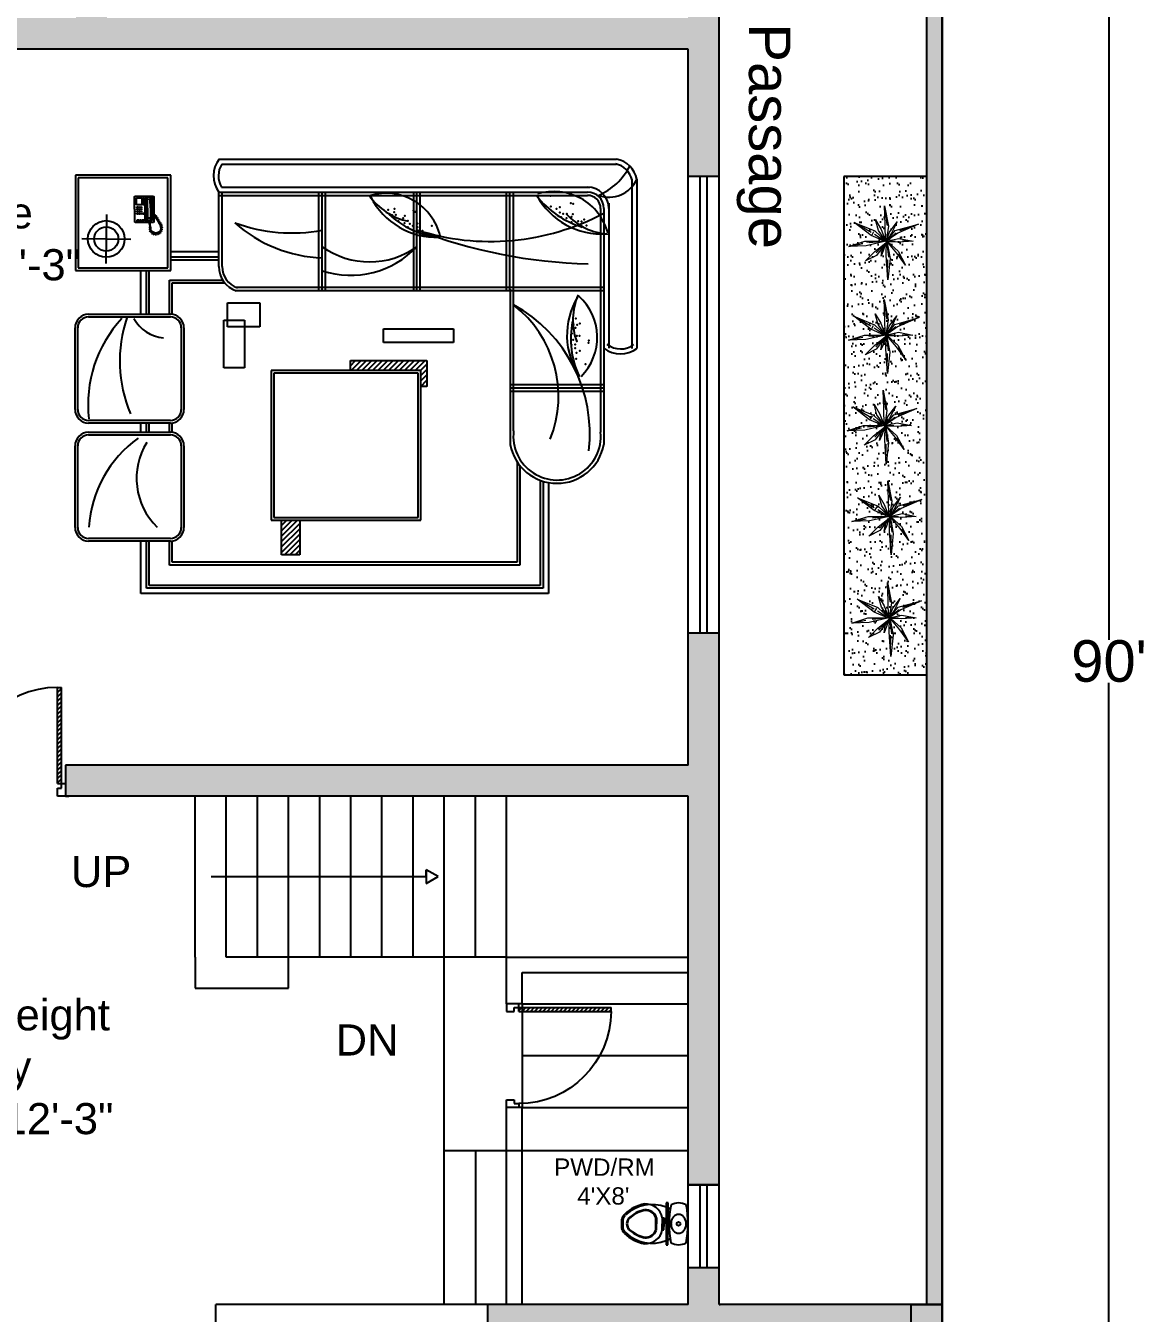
# Model space of a CAD drawing. Header units: inches. Extents: x 154 to 3537458, y 443 to 102045062.
# Drawn here: x 720.6 to 1045.2, y 847 to 1219.2 of the extents above; entities that cross this region are included whole.
import ezdxf

# ---------------------------------------------------------------- set-up
doc = ezdxf.new("R2010")
doc.units = ezdxf.units.IN
for name, color, linetype in [('1.Wall', 7, 'Continuous'), ('2.Door', 1, 'Continuous'), ('3.Window', 3, 'Continuous'), ('4.Stairs', 40, 'Continuous'), ('5.Hatching', 253, 'Continuous'), ('Lawn Hatch', 35, 'Continuous')]:
    doc.layers.add(name, color=color, linetype=linetype)
for name, color, linetype, lineweight in [('furniture', 8, 'Continuous', 25), ('PLANT', 94, 'Continuous', 0), ('Text', 160, 'Continuous', 20)]:
    doc.layers.add(name, color=color, linetype=linetype, lineweight=lineweight)
doc.styles.get("Standard").update_dxf_attribs({"font": 'arial.ttf'})
doc.dimstyles.get("Standard").update_dxf_attribs({"dimtxt": 12, "dimasz": 0.18, "dimexe": 0.18, "dimexo": 0.0625, "dimgap": 0.09, "dimtad": 0, "dimtih": 1, "dimtoh": 1, "dimdec": 4, "dimzin": 0, "dimdsep": 46, "dimlunit": 4, "dimtxsty": 'Standard', "dimcen": 0.09, "dimadec": 0, "dimazin": 0, "dimtfac": 1, "dimtdec": 4, "dimtofl": 0, "dimtmove": 0, "dimatfit": 3, "dimfxl": 0, "dimtolj": 1, "dimtzin": 0, "dimarcsym": 0})

# ---------------------------------------------------------------- blocks, each defined once
blk = doc.blocks.new('Main Door')
at = {"layer": '2.Door'}
h = blk.add_hatch(dxfattribs=at)
h.set_pattern_fill('ANSI31', color=256, scale=0.3)
h.set_pattern_definition([(45, (-3022.5036, -2211.8618), (-0.6735192, 0.6735192), [])])
h.paths.add_polyline_path([(1.25, 34), (2.5, 34), (2.5, 4), (1.25, 4)])
h = blk.add_hatch(dxfattribs=at)
h.set_pattern_fill('ANSI31', color=256, scale=0.3)
h.set_pattern_definition([(45, (-1351.812, -1104.9339), (-0.6735192, 0.6735192), [])])
h.paths.add_polyline_path([(63.67, 34), (62.42, 34), (62.42, 4), (63.67, 4)])
for p, q in [((1.25, 4), (1.25, 34)), ((2.5, 34), (1.25, 34)), ((2.5, 4), (2.5, 34)), ((62.42, 4), (62.42, 34)), ((62.42, 34), (63.67, 34)), ((63.67, 4), (63.67, 34)), ((2.5, 4), (0, 4)), ((0, 4), (0, 0)), ((0, 0), (2.5, 0)), ((1.25, 2.5), (1.25, 4)), ((2.5, 2.5), (1.25, 2.5)), ((2.5, 0), (2.5, 2.5)), ((32.42, 2.5), (32.42, 4)), ((32.42, 2.5), (32.5, 2.5)), ((32.5, 2.5), (32.42, 2.5)), ((32.5, 2.5), (32.5, 4)), ((62.42, 4), (64.92, 4)), ((62.42, 0), (62.42, 2.5)), ((62.42, 2.5), (63.67, 2.5)), ((64.92, 0), (62.42, 0)), ((63.67, 2.5), (63.67, 4)), ((64.92, 4), (64.92, 0))]:
    blk.add_line(p, q, dxfattribs=at)
for centre, start, end in [((2.5, 4), 0, 90), ((62.42, 4), 90, 180)]:
    blk.add_arc(centre, 30, start, end, dxfattribs=at)
blk = doc.blocks.new('Door')
at = {"layer": '2.Door'}
h = blk.add_hatch(dxfattribs=at)
h.set_pattern_fill('ANSI31', color=256, scale=0.3)
h.set_pattern_definition([(45, (-1416.737, -1104.9339), (-0.6735192, 0.6735192), [])])
h.paths.add_polyline_path([(-1.25, 34), (-2.5, 34), (-2.5, 4), (-1.25, 4)])
for p, q in [((-2.5, 4), (-2.5, 34)), ((-2.5, 34), (-1.25, 34)), ((-1.25, 4), (-1.25, 34)), ((-33.75, 4), (-33.75, 0)), ((-32.5, 4), (-33.75, 4)), ((-33.75, 0), (-31.25, 0)), ((-32.5, 2.5), (-32.5, 4)), ((-31.25, 2.5), (-32.5, 2.5)), ((-31.25, 0), (-31.25, 2.5)), ((-2.5, 4), (0, 4)), ((-2.5, 0), (-2.5, 2.5)), ((-2.5, 2.5), (-1.25, 2.5)), ((0, 0), (-2.5, 0)), ((-1.25, 2.5), (-1.25, 4)), ((0, 4), (0, 0))]:
    blk.add_line(p, q, dxfattribs=at)
blk.add_arc((-2.5, 4), 30, 90, 180, dxfattribs=at)
blk = doc.blocks.new('Window 1')
at = {"layer": '3.Window'}
for p, q in [((0, 9), (0, 0)), ((24, 9), (24, 0)), ((24, 5.5), (0, 5.5)), ((24, 3.5), (0, 3.5))]:
    blk.add_line(p, q, dxfattribs=at)
blk = doc.blocks.new('A$C327A19D4')
for p, q in [((1058.8, 3191), (3975.6, 3191)), ((1077.8, 3154.7), (3975.6, 3154.7)), ((702.7, 3072.9), (2.7, 3072.9)), ((2.7, 3072.9), (2.7, 2372.9)), ((682.7, 3052.9), (22.7, 3052.9)), ((22.7, 3052.9), (22.7, 2392.9)), ((682.7, 2392.9), (682.7, 3052.9)), ((702.7, 2372.9), (702.7, 3072.9)), ((4089.9, 3042.8), (4089.9, 1799.5)), ((4126.2, 3042.8), (4126.2, 1799.5)), ((1056.2, 2949), (3763.2, 2949)), ((1056.2, 2402.9), (1056.2, 2949)), ((1075.7, 2985.3), (3779.8, 2985.3)), ((1080.4, 2402.9), (1080.4, 2949)), ((1791, 2223), (1791, 2949)), ((1815.2, 2465), (1815.2, 2949)), ((1839.4, 2223), (1839.4, 2949)), ((2486.9, 2223), (2486.9, 2949)), ((2511.1, 2223), (2511.1, 2949)), ((2535.3, 2223), (2535.3, 2949)), ((3169.2, 2223), (3169.2, 2949)), ((3193.4, 2465), (3193.4, 2949)), ((3220.9, 1195.3), (3220.9, 2949)), ((1056.2, 2924.8), (3763.2, 2924.8)), ((1815.2, 2223), (1815.2, 2872.4)), ((1815.2, 2223), (1815.2, 2872.4)), ((1815.2, 2465), (1815.2, 2872.4)), ((1815.2, 2465), (1815.2, 2872.4)), ((3193.4, 2223), (3193.4, 2872.4)), ((3193.4, 2223), (3193.4, 2872.4)), ((3193.4, 2465), (3193.4, 2872.4)), ((3193.4, 2465), (3193.4, 2872.4)), ((3920.5, 2866.7), (3920.5, 1802.1)), ((231.3, 2784.4), (227.1, 2425)), ((3860, 2828), (3860, 1184.8)), ((3884.2, 2828), (3884.2, 1094.8)), ((49.5, 2606.8), (408.9, 2602.6)), ((702.7, 2512.2), (1056.2, 2512.2)), ((702.7, 2472.2), (1056.2, 2472.2)), ((2.7, 2372.9), (702.7, 2372.9)), ((22.7, 2392.9), (682.7, 2392.9)), ((484.3, 2052.3), (484.3, 2372.9)), ((524.3, 2052.3), (524.3, 2372.9)), ((544.3, 2052.3), (544.3, 2372.9)), ((702.7, 2452.2), (1056.2, 2452.2)), ((694.3, 2052.3), (694.3, 2302.2)), ((694.3, 2302.2), (1084.1, 2302.2)), ((714.3, 2051.2), (714.3, 2282.2)), ((714.3, 2282.2), (1098.4, 2282.2)), ((3884.2, 2247.2), (1184.4, 2247.2)), ((3884.2, 2223), (1184.4, 2223)), ((3195, 2234.7), (3195, 1094.8)), ((1119, 2135.2), (1357.3, 2135.2)), ((1119, 1958.1), (1119, 2135.2)), ((1357.3, 2135.2), (1357.3, 1958.1)), ((1092.4, 2007.2), (1243.9, 2007.2)), ((1092.4, 1659.2), (1092.4, 2007.2)), ((1243.9, 2007.2), (1243.9, 1659.2)), ((1357.3, 1958.1), (1119, 1958.1)), ((2264.9, 1945.3), (2780.2, 1945.3)), ((2264.9, 1845.1), (2264.9, 1945.3)), ((2780.2, 1945.3), (2780.2, 1845.1)), ((2780.2, 1845.1), (2264.9, 1845.1)), ((2023.2, 1638.3), (2023.2, 1711.1)), ((2023.2, 1711.1), (2584.6, 1711.1)), ((2584.6, 1711.1), (2584.6, 1522)), ((1243.9, 1659.2), (1092.4, 1659.2)), ((2539.2, 1638.3), (1439.2, 1638.3)), ((1439.2, 1638.3), (1439.2, 538.3)), ((2519.2, 1618.3), (1459.2, 1618.3)), ((1459.2, 1618.3), (1459.2, 558.3)), ((2519.2, 558.3), (2519.2, 1618.3)), ((2539.2, 538.3), (2539.2, 1638.3)), ((2584.6, 1522), (2539.2, 1522)), ((3884.2, 1532.2), (3195, 1532.2)), ((3884.2, 1508), (3195, 1508)), ((3884.2, 1483.8), (3195, 1483.8)), ((484.3, 1185.2), (484.3, 1252.3)), ((524.3, 1185.2), (524.3, 1252.3)), ((544.3, 1185.2), (544.3, 1252.3)), ((694.3, 1185.2), (694.3, 1252.3)), ((714.3, 1184.2), (714.3, 1253.3)), ((3246.8, 967.4), (3246.8, 230)), ((3266.8, 940.1), (3266.8, 210)), ((3416.8, 832.1), (3416.8, 60)), ((3436.8, 825.3), (3436.8, 40)), ((3476.8, 815.6), (3476.8, 0)), ((1439.2, 538.3), (2539.2, 538.3)), ((1459.2, 558.3), (2519.2, 558.3)), ((1516.2, 538.3), (1650.7, 538.3)), ((1516.2, 284.7), (1516.2, 538.3)), ((1650.7, 538.3), (1650.7, 284.7)), ((484.3, 0), (484.3, 385.2)), ((524.3, 40), (524.3, 385.2)), ((544.3, 60), (544.3, 385.2)), ((694.3, 210), (694.3, 385.2)), ((714.3, 230), (714.3, 386.2)), ((1650.7, 284.7), (1516.2, 284.7)), ((3266.8, 210), (694.3, 210)), ((3246.8, 230), (714.3, 230)), ((3436.8, 40), (524.3, 40)), ((3416.8, 60), (544.3, 60)), ((3476.8, 0), (484.3, 0))]:
    blk.add_line(p, q)
at = {"linetype": 'ByBlock'}
for p, q in [((437.5, 2915.1), (440.2, 2917.8)), ((438.8, 2728.3), (437.5, 2915.1)), ((440.2, 2917.8), (575.6, 2918.7)), ((451.1, 2905.7), (490.4, 2906)), ((451.5, 2855.6), (451.1, 2905.7)), ((490.7, 2855.9), (451.5, 2855.6)), ((453, 2831.3), (452.9, 2839.4)), ((452.9, 2839.4), (461, 2839.4)), ((461, 2839.4), (461.1, 2831.3)), ((466.5, 2831.4), (466.5, 2839.5)), ((466.5, 2839.5), (474.6, 2839.5)), ((474.6, 2839.5), (474.6, 2831.4)), ((480, 2839.6), (488.1, 2839.6)), ((480.1, 2831.4), (480, 2839.6)), ((488.1, 2839.6), (488.2, 2831.5)), ((490.4, 2906), (490.7, 2855.9)), ((505.3, 2903.4), (494.5, 2903.3)), ((494.5, 2903.3), (494.5, 2899.2)), ((494.5, 2899.2), (505.3, 2899.3)), ((505.3, 2895.3), (494.5, 2895.2)), ((494.5, 2895.2), (494.5, 2891.1)), ((494.5, 2891.1), (505.4, 2891.2)), ((494.6, 2887.1), (494.6, 2883)), ((505.4, 2887.1), (494.6, 2887.1)), ((494.6, 2883), (505.4, 2883.1)), ((505.5, 2879), (494.6, 2878.9)), ((494.6, 2878.9), (494.7, 2874.9)), ((494.7, 2874.9), (505.5, 2874.9)), ((505.5, 2870.9), (494.7, 2870.8)), ((494.7, 2870.8), (494.7, 2866.7)), ((494.7, 2866.7), (505.5, 2866.8)), ((505.6, 2862.8), (494.7, 2862.7)), ((494.7, 2862.7), (494.8, 2858.6)), ((494.8, 2858.6), (505.6, 2858.7)), ((505.3, 2899.3), (505.3, 2903.4)), ((505.4, 2891.2), (505.3, 2895.3)), ((505.4, 2883.1), (505.4, 2887.1)), ((505.5, 2874.9), (505.5, 2879)), ((505.5, 2866.8), (505.5, 2870.9)), ((505.6, 2858.7), (505.6, 2862.8)), ((514.7, 2907.5), (520.1, 2914.3)), ((515.8, 2743.7), (514.7, 2907.5)), ((520.1, 2910.2), (518.8, 2904.8)), ((518.8, 2904.8), (531.1, 2892.7)), ((518.8, 2904.8), (519.1, 2868.3)), ((519.1, 2868.3), (521.8, 2861.5)), ((520.1, 2914.3), (560.7, 2914.6)), ((525.5, 2913), (520.1, 2910.2)), ((521.8, 2861.5), (525.9, 2854.8)), ((525.5, 2913), (558, 2913.2)), ((532.4, 2895.4), (525.5, 2913)), ((525.9, 2854.8), (527.3, 2845.3)), ((527.3, 2845.3), (527.4, 2831.8)), ((531.1, 2892.7), (532.4, 2895.4)), ((531.5, 2831.8), (531.1, 2892.7)), ((551.4, 2895.6), (532.4, 2895.4)), ((551.4, 2895.6), (558, 2913.2)), ((552.8, 2892.9), (551.4, 2895.6)), ((564.9, 2905.1), (552.8, 2892.9)), ((553.2, 2831.9), (552.8, 2892.9)), ((558.4, 2855), (557.1, 2845.5)), ((557.1, 2845.5), (557.2, 2832)), ((558, 2913.2), (563.5, 2910.5)), ((562.4, 2861.8), (558.4, 2855)), ((560.7, 2914.6), (567.5, 2907.9)), ((565.1, 2868.6), (562.4, 2861.8)), ((563.5, 2910.5), (564.9, 2905.1)), ((564.9, 2905.1), (565.1, 2868.6)), ((567.5, 2907.9), (568.6, 2745.4)), ((575.6, 2918.7), (578.3, 2916.1)), ((578.3, 2916.1), (579.6, 2729.2)), ((461.1, 2831.3), (453, 2831.3)), ((453, 2824.5), (461.1, 2824.6)), ((453.1, 2816.4), (453, 2824.5)), ((461.2, 2816.4), (453.1, 2816.4)), ((453.1, 2809.6), (461.2, 2809.7)), ((453.2, 2801.5), (453.1, 2809.6)), ((461.3, 2801.5), (453.2, 2801.5)), ((453.2, 2794.7), (461.3, 2794.8)), ((453.3, 2786.6), (453.2, 2794.7)), ((461.4, 2786.6), (453.3, 2786.6)), ((468.5, 2743.4), (454.9, 2743.3)), ((454.9, 2743.3), (455, 2735.1)), ((461.1, 2824.6), (461.2, 2816.4)), ((461.2, 2809.7), (461.3, 2801.5)), ((461.3, 2794.8), (461.4, 2786.6)), ((474.6, 2831.4), (466.5, 2831.4)), ((466.6, 2816.5), (466.6, 2824.6)), ((466.6, 2824.6), (474.7, 2824.6)), ((474.7, 2816.5), (466.6, 2816.5)), ((466.7, 2801.6), (466.7, 2809.7)), ((466.7, 2809.7), (474.8, 2809.7)), ((474.8, 2801.6), (466.7, 2801.6)), ((466.8, 2794.8), (474.9, 2794.9)), ((466.8, 2786.7), (466.8, 2794.8)), ((474.9, 2786.7), (466.8, 2786.7)), ((468.5, 2735.2), (468.5, 2743.4)), ((487.4, 2743.5), (473.9, 2743.4)), ((473.9, 2743.4), (473.9, 2735.3)), ((474.7, 2824.6), (474.7, 2816.5)), ((474.8, 2809.7), (474.8, 2801.6)), ((474.9, 2794.9), (474.9, 2786.7)), ((488.2, 2831.5), (480.1, 2831.4)), ((480.2, 2816.6), (480.1, 2824.7)), ((480.1, 2824.7), (488.2, 2824.7)), ((488.3, 2816.6), (480.2, 2816.6)), ((480.2, 2809.8), (488.3, 2809.8)), ((480.3, 2801.7), (480.2, 2809.8)), ((488.4, 2801.7), (480.3, 2801.7)), ((480.4, 2786.8), (480.3, 2794.9)), ((480.3, 2794.9), (488.4, 2794.9)), ((488.5, 2786.8), (480.4, 2786.8)), ((487.5, 2735.4), (487.4, 2743.5)), ((488.2, 2824.7), (488.3, 2816.6)), ((488.3, 2809.8), (488.4, 2801.7)), ((488.4, 2794.9), (488.5, 2786.8)), ((506.4, 2743.6), (492.8, 2743.5)), ((492.8, 2743.5), (492.9, 2735.4)), ((496.5, 2795), (507.4, 2795.1)), ((496.6, 2786.9), (496.5, 2795)), ((507.4, 2787), (496.6, 2786.9)), ((506.4, 2735.5), (506.4, 2743.6)), ((507.4, 2795.1), (507.4, 2787)), ((522.7, 2737), (515.8, 2743.7)), ((519.6, 2783), (522.3, 2789.8)), ((519.9, 2746.4), (519.6, 2783)), ((519.9, 2746.4), (532, 2758.7)), ((521.3, 2741), (519.9, 2746.4)), ((522.3, 2789.8), (526.3, 2796.6)), ((526.3, 2796.6), (527.6, 2806)), ((533.4, 2756), (526.7, 2738.3)), ((527.6, 2806), (527.4, 2831.8)), ((531.5, 2831.8), (532, 2758.7)), ((532, 2758.7), (533.4, 2756)), ((552.3, 2756.1), (533.4, 2756)), ((545.6, 2742.5), (541.6, 2742.5)), ((541.6, 2742.5), (541.8, 2730.8)), ((546.5, 2731.7), (545.6, 2742.5)), ((553.7, 2758.8), (552.3, 2756.1)), ((552.3, 2756.1), (559.2, 2738.6)), ((553.2, 2831.9), (553.7, 2758.8)), ((565.9, 2746.7), (553.7, 2758.8)), ((557.4, 2806.2), (557.2, 2832)), ((558.8, 2796.8), (557.4, 2806.2)), ((562.9, 2790), (558.8, 2796.8)), ((568.6, 2745.4), (561.9, 2737.2)), ((565.7, 2783.3), (562.9, 2790)), ((564.6, 2741.3), (565.9, 2746.7)), ((565.9, 2746.7), (565.7, 2783.3)), ((586.7, 2778.6), (579.2, 2779.3)), ((579.3, 2775.3), (584.3, 2774.2)), ((584.3, 2774.2), (587.3, 2772)), ((590, 2776.7), (586.7, 2778.6)), ((587.3, 2772), (590.9, 2769.5)), ((593.9, 2771.5), (590, 2776.7)), ((590.9, 2769.5), (592.6, 2767.9)), ((595.3, 2767.9), (592, 2765.2)), ((592, 2765.2), (597, 2757)), ((592.6, 2767.9), (595.3, 2767.9)), ((598.8, 2771.2), (593.9, 2771.5)), ((597, 2757), (605.9, 2742.2)), ((598.6, 2760.3), (603, 2767.4)), ((605.8, 2762.5), (598.6, 2760.3)), ((601.9, 2770.4), (598.8, 2771.2)), ((603, 2767.4), (601.9, 2770.4)), ((603.6, 2750.4), (608, 2758.4)), ((611.6, 2753), (603.6, 2750.4)), ((608, 2758.4), (605.8, 2762.5)), ((605.9, 2742.2), (611.7, 2731)), ((608.1, 2742.2), (613.8, 2748.6)), ((615.5, 2745.6), (608.1, 2742.2)), ((613.8, 2748.6), (611.6, 2753)), ((618.2, 2739.6), (615.5, 2745.6)), ((441.5, 2725.6), (438.8, 2728.3)), ((543, 2726.3), (441.5, 2725.6)), ((455, 2735.1), (468.5, 2735.2)), ((473.9, 2735.3), (487.5, 2735.4)), ((492.9, 2735.4), (506.4, 2735.5)), ((526.7, 2738.3), (521.3, 2741)), ((541.7, 2737.1), (522.7, 2737)), ((526.7, 2738.3), (541.7, 2738.4)), ((541.8, 2730.8), (545.2, 2717.1)), ((545.2, 2717.1), (548.6, 2704.3)), ((546.2, 2692.5), (545.7, 2685.9)), ((545.7, 2685.9), (553.7, 2684.6)), ((546, 2738.5), (559.2, 2738.6)), ((553.7, 2684.6), (546, 2679.9)), ((546, 2679.9), (546.6, 2672.5)), ((561.9, 2737.2), (546.1, 2737.1)), ((549.2, 2695.5), (546.2, 2692.5)), ((548.5, 2722.9), (546.5, 2731.7)), ((546.6, 2672.5), (555.4, 2671.7)), ((576.9, 2726.5), (547.7, 2726.3)), ((555.4, 2671.7), (547.8, 2665.6)), ((547.8, 2665.6), (551.4, 2659.3)), ((548.6, 2704.3), (548.4, 2697.1)), ((548.4, 2697.1), (549.2, 2695.5)), ((551.9, 2710.1), (548.5, 2722.9)), ((551.4, 2659.3), (559.6, 2661)), ((552.7, 2703.5), (551.9, 2710.1)), ((552.5, 2696.4), (552.7, 2703.5)), ((557.4, 2692.8), (552.5, 2696.4)), ((559.6, 2661), (555.8, 2653.3)), ((555.8, 2653.3), (559.9, 2648.4)), ((556.4, 2686.5), (557.4, 2692.8)), ((557.9, 2669.2), (556.4, 2686.5)), ((568.4, 2656.2), (557.9, 2669.2)), ((559.2, 2738.6), (564.6, 2741.3)), ((559.9, 2648.4), (566.2, 2653.1)), ((566.2, 2653.1), (565.2, 2645.7)), ((583, 2648.6), (568.4, 2656.2)), ((570.4, 2642.5), (576.9, 2648)), ((576.9, 2648), (576.2, 2638.9)), ((579.6, 2729.2), (576.9, 2726.5)), ((599.4, 2647.3), (583, 2648.6)), ((615.2, 2654.3), (599.4, 2647.3)), ((611.7, 2731), (613.6, 2730.5)), ((613.6, 2730.5), (612.8, 2728.3)), ((612.8, 2728.3), (621.7, 2712.4)), ((613.3, 2733.2), (618.2, 2739.6)), ((620.7, 2735.7), (613.3, 2733.2)), ((613.6, 2649.9), (619.4, 2642.8)), ((614.5, 2641.7), (613.6, 2649.9)), ((627.2, 2666.1), (615.2, 2654.3)), ((619.7, 2722.6), (623.8, 2730)), ((627.4, 2724.8), (619.7, 2722.6)), ((620.5, 2654), (628.2, 2650.8)), ((623.8, 2646.7), (620.5, 2654)), ((623.8, 2730), (620.7, 2735.7)), ((621.7, 2712.4), (630.9, 2686.7)), ((625.5, 2712.5), (630.4, 2720.5)), ((633.8, 2713.4), (625.5, 2712.5)), ((630.9, 2686.7), (627.2, 2666.1)), ((630.4, 2720.5), (627.4, 2724.8)), ((627.8, 2661.5), (635.8, 2659.1)), ((631.7, 2654.1), (627.8, 2661.5)), ((628.2, 2650.8), (631.7, 2654.1)), ((628.4, 2702.1), (636.3, 2705.1)), ((637.1, 2702.4), (628.4, 2702.1)), ((631.3, 2671.9), (639.8, 2671.7)), ((637.9, 2664.6), (631.3, 2671.9)), ((633.4, 2690.6), (639.1, 2696.1)), ((640.8, 2690.6), (633.4, 2690.6)), ((633.7, 2681.3), (642.2, 2683.8)), ((640.9, 2677.2), (633.7, 2681.3)), ((636.3, 2705.1), (633.8, 2713.4)), ((635.8, 2659.1), (637.9, 2664.6)), ((639.1, 2696.1), (637.1, 2702.4)), ((639.8, 2671.7), (640.9, 2677.2)), ((642.2, 2683.8), (640.8, 2690.6)), ((565.2, 2645.7), (570.4, 2642.5)), ((576.2, 2638.9), (581.9, 2637.3)), ((581.9, 2637.3), (585.4, 2644.8)), ((585.4, 2644.8), (588.8, 2637.4)), ((588.8, 2637.4), (593.4, 2636.9)), ((593.4, 2636.9), (595.3, 2644.8)), ((595.3, 2644.8), (598.4, 2636.1)), ((598.4, 2636.1), (603.6, 2637.5)), ((603.6, 2637.5), (603.8, 2644.9)), ((603.8, 2644.9), (610.1, 2639.4)), ((610.1, 2639.4), (614.5, 2641.7)), ((619.4, 2642.8), (623.8, 2646.7))]:
    blk.add_line(p, q, dxfattribs=at)
at = {"ltscale": 5}
for p, q in [((100, 2052.3), (700, 2052.3)), ((100, 2032.3), (700, 2032.3)), ((0, 1352.3), (0, 1952.3)), ((20, 1352.3), (20, 1952.3)), ((780, 1952.3), (780, 1352.3)), ((800, 1952.3), (800, 1352.3)), ((2023.2, 1673.4), (2060.9, 1711.1)), ((2027.3, 1638.3), (2100.1, 1711.1)), ((2066.6, 1638.3), (2139.4, 1711.1)), ((2105.8, 1638.3), (2178.6, 1711.1)), ((2145.1, 1638.3), (2217.8, 1711.1)), ((2184.3, 1638.3), (2257.1, 1711.1)), ((2223.6, 1638.3), (2296.3, 1711.1)), ((2262.8, 1638.3), (2335.6, 1711.1)), ((2302, 1638.3), (2374.8, 1711.1)), ((2341.3, 1638.3), (2414.1, 1711.1)), ((2380.5, 1638.3), (2453.3, 1711.1)), ((2419.8, 1638.3), (2492.6, 1711.1)), ((2459, 1638.3), (2531.8, 1711.1)), ((2498.3, 1638.3), (2571, 1711.1)), ((2537.5, 1638.3), (2584.6, 1685.3)), ((2539.2, 1600.7), (2584.6, 1646.1)), ((2539.2, 1561.5), (2584.6, 1606.8)), ((2539.2, 1522.2), (2584.6, 1567.6)), ((2578.2, 1522), (2584.6, 1528.4)), ((700, 1272.3), (100, 1272.3)), ((700, 1252.3), (100, 1252.3)), ((100, 1185.2), (700, 1185.2)), ((100, 1165.2), (700, 1165.2)), ((0, 485.2), (0, 1085.2)), ((20, 485.2), (20, 1085.2)), ((780, 1085.2), (780, 485.2)), ((800, 1085.2), (800, 485.2)), ((1516.2, 499.3), (1555.2, 538.3)), ((1516.2, 460), (1594.5, 538.3)), ((1516.2, 420.8), (1633.7, 538.3)), ((1516.2, 381.5), (1650.7, 516)), ((1516.2, 342.3), (1650.7, 476.8)), ((700, 405.2), (100, 405.2)), ((700, 385.2), (100, 385.2)), ((1516.2, 303), (1650.7, 437.5)), ((1537.1, 284.7), (1650.7, 398.3)), ((1576.3, 284.7), (1650.7, 359)), ((1615.6, 284.7), (1650.7, 319.8))]:
    blk.add_line(p, q, dxfattribs=at)
for radius in [134.2, 88.7]:
    blk.add_circle((229.2, 2604.7), radius)
for centre, radius, start, end in [((1218.2, 3068.3), 201.2, 142.42011, 216.36815), ((1218.2, 3068.3), 164.9, 148.40034, 210.22294), ((3657.3, 3352.8), 467.7, 293.67326, 332.96718), ((3942.9, 3007.2), 150.4, 10.98545, 79.89299), ((3942.9, 3007.2), 186.7, 10.98545, 79.89299), ((3920.7, 3137.8), 226.4, 250.48445, 335.16732), ((2282.6, 2531.2), 409.4, 13.4523, 105.96393), ((3517, 2543.6), 409.4, 14.68758, 107.19922), ((3763.2, 2828), 157.3, 0, 90), ((3763.2, 2828), 121, 0, 90), ((2545, 3191.5), 467.9, 214.70968, 257.8799), ((2657.4, 3162.6), 546.6, 207.17148, 271.80369), ((3869.1, 3187.9), 546.6, 208.84783, 273.48003), ((3911, 3322.6), 657.3, 217.60074, 253.57387), ((3763.2, 2828), 96.8, 0, 90), ((2751.9, 3267.3), 657.3, 227.07765, 263.05078), ((3051.8, 4350.1), 1763.9, 252.15191, 298.15921), ((3951.3, 3106), 467.9, 222.77162, 265.94184), ((1593.6, 3859.5), 1211.2, 249.72833, 280.54427), ((1853.5, 3485.3), 1021, 228.2765, 267.85408), ((3864.8, 6197), 3776.8, 248.99713, 268.54613), ((2024.1, 3007.8), 670, 251.8392, 316.62898), ((2163.2, 3035.8), 599.4, 234.51538, 305.48462), ((1243.2, 2400.5), 187, 179.2584, 251.68477), ((1243.2, 2400.5), 162.8, 179.2584, 251.68477), ((4159.2, 1897.7), 546.6, 149.15286, 213.78506), ((4124.2, 2008.3), 467.9, 156.69105, 199.86127), ((3425.1, 1881.2), 409.4, 315.43367, 47.9453), ((4298.1, 1873), 657.3, 169.05902, 205.03215), ((4006.9, 1961.5), 201.2, 232.4201, 306.36815), ((4006.9, 1961.5), 164.9, 232.4201, 306.36815)]:
    blk.add_arc(centre, radius, start, end)
at = {"ltscale": 20}
for centre, radius, start, end in [((2701.3, 1448.9), 849.1, 338.2682, 52.2695), ((2702.5, 1175.4), 1077.9, 353.19876, 61.25635), ((3539.9, 1155.6), 321.5, 172.90778, 5.21941), ((3539.6, 1160.8), 350.9, 190.8398, 349.1602)]:
    blk.add_arc(centre, radius, start, end, dxfattribs=at)
at = {"ltscale": 5}
for centre, radius, start, end in [((100, 1952.3), 100, 90, 180), ((100, 1952.3), 80, 90, 180), ((1023.7, 1388.5), 928.1, 137.13408, 186.56354), ((1307.3, 1706.3), 979.4, 160.93636, 203.19443), ((675.8, 2155.7), 278.8, 209.16329, 264.41366), ((700, 1952.3), 100, 0, 90), ((700, 1952.3), 80, 0, 90), ((100, 1352.3), 100, 180, 270), ((100, 1352.3), 80, 180, 270), ((700, 1352.3), 80, 270, 0), ((700, 1352.3), 100, 270, 0), ((100, 1085.2), 100, 90, 180), ((100, 1085.2), 80, 90, 180), ((968.1, 435.7), 868, 125.48073, 176.56161), ((700, 1085.2), 100, 0, 90), ((700, 1085.2), 80, 0, 90), ((948.9, 846.2), 497.2, 147.84845, 226.1244), ((100, 485.2), 100, 180, 270), ((100, 485.2), 80, 180, 270), ((700, 485.2), 100, 270, 0), ((700, 485.2), 80, 270, 0)]:
    blk.add_arc(centre, radius, start, end, dxfattribs=at)
for p in [(3491.6, 2920.3), (3495, 2842.1), (3559.6, 2837.7), (3641.2, 2867.9), (3657.3, 2862.1), (2298.4, 2817.9), (2328.7, 2779.7), (2343.5, 2801.7), (2344.9, 2824.9), (2356.4, 2781.2), (2409.6, 2757.3), (2421.3, 2774.1), (2485.1, 2814.2), (2498.3, 2803.4), (3535, 2824.9), (3561.3, 2800), (3571.2, 2764.7), (3585.3, 2788.6), (3608.8, 2758.3), (3612.2, 2787.9), (3646.8, 2768.1), (3655.3, 2786.8), (3737.9, 2746.9), (2375.4, 2735.8), (2420.5, 2719.6), (2444.2, 2737.6), (2445.2, 2690.5), (2458.5, 2714.8), (2480.5, 2700), (2513.9, 2717.8), (2515.4, 2690), (2550.6, 2664.4), (2619.6, 2701.4), (3645.7, 2727.7), (3694.4, 2734.6), (3707.3, 2710), (3718.7, 2733.9), (3755.6, 2703.4), (3676.7, 2019.7), (3647.8, 1910.9), (3660.3, 1973.7), (3676.3, 1951), (3684.1, 1893.2), (3686.8, 1972.8), (3704.6, 1892.3), (3707.2, 1983.9), (3646.3, 1827.7), (3658, 1864), (3673.1, 1802.7), (3674, 1829.2), (3685.8, 1853.5), (3770.2, 1842.4), (3772.5, 1859.3), (3680, 1724.4), (3683.2, 1767.9), (3705.9, 1783.8), (3747.9, 1685.5)]:
    blk.add_point(p)
blk = doc.blocks.new('WC2')
for p, q in [((-5.64, 25.52), (-9.29, 25.53)), ((-11.07, 24.56), (-11.32, 24.33)), ((-10.75, 24.17), (-10.96, 23.99)), ((-5.64, 25.02), (-9.29, 25.03)), ((-3.61, 24.31), (-3.87, 24.54)), ((-9.87, 12.03), (-7.54, 12.02)), ((-9.87, 11.78), (-7.54, 11.77)), ((-7.47, 12.02), (-5.13, 12.01)), ((-5.13, 11.76), (-7.47, 11.77)), ((0.77, 7.94), (-15.73, 7.98)), ((-15.73, 7.98), (-15.73, 7.23)), ((-15.73, 7.48), (0.77, 7.44)), ((-15.73, 7.23), (0.77, 7.19)), ((-9.88, 9.53), (-7.54, 9.52)), ((-9.88, 9.53), (-9.88, 8.78)), ((-9.88, 8.78), (-7.54, 8.77)), ((-5.14, 8.76), (-7.48, 8.77)), ((-5.14, 9.51), (-7.47, 9.52)), ((-5.14, 9.51), (-5.14, 8.76)), ((0.77, 7.19), (0.77, 7.94))]:
    blk.add_line(p, q)
blk.add_lwpolyline([(-3.74, 3.01, 0.120011), (-4.01, 4.12, 0.104957), (-4.83, 5.13, 0.088923), (-6.01, 5.78, 0.080167), (-7.48, 6.02, 0.080167), (-8.95, 5.79, 0.088923), (-10.14, 5.15, 0.104957), (-10.97, 4.14, 0.120011), (-11.24, 3.03, 0.120011), (-10.97, 1.92, 0.104957), (-10.15, 0.91, 0.088923), (-8.97, 0.26, 0.080167), (-7.5, 0.02, 0.080167), (-6.03, 0.25, 0.088923), (-4.85, 0.89, 0.104957), (-4.02, 1.9, 0.120011)], format="xyb", close=True)
blk.add_circle((-7.49, 3.02), 0.75)
for centre, radius, start, end in [((-7.52, 20.14), 5.66, 108.1879, 128.73), ((-7.43, 20.14), 5.66, 50.9518, 71.494), ((0.14, 13.51), 15.77, 136.6415, 168.8921), ((0.14, 13.51), 15.27, 136.6415, 201.218), ((0.14, 13.51), 13.52, 136.6415, 166.7954), ((0.14, 13.51), 13.27, 136.6415, 166.7954), ((-7.52, 20.14), 5.16, 108.1879, 128.73), ((-7.52, 20.14), 3.41, 89.6485, 128.73), ((-7.52, 20.14), 3.16, 89.6485, 128.73), ((-7.43, 20.14), 3.41, 50.9518, 90.0333), ((-7.43, 20.14), 3.16, 50.9518, 90.0333), ((-7.43, 20.14), 5.16, 50.9518, 71.494), ((-15.14, 13.55), 13.27, 12.8864, 43.0404), ((-15.14, 13.55), 13.52, 12.8864, 43.0404), ((-15.14, 13.55), 15.27, 338.4638, 43.0404), ((-15.14, 13.55), 15.77, 10.7897, 43.0404), ((-8.69, 15.94), 6.59, 174.76, 259.6386), ((-8.69, 15.94), 4.34, 172.1106, 253.2536), ((-8.69, 15.94), 4.09, 171.6346, 253.2536), ((-6.29, 15.93), 6.59, 280.0432, 4.9218), ((-6.29, 15.93), 4.09, 286.4283, 8.0472), ((-6.29, 15.93), 4.34, 286.4283, 7.5712), ((-9.37, 3.03), 6.38, 151.7684, 207.9134), ((-7.59, -31.1), 37.88, 78.4197, 101.2621), ((0.14, 13.51), 15.27, 204.2742, 208.0248), ((-15.14, 13.55), 15.27, 331.699, 335.4076), ((-5.62, 3.02), 6.38, 331.7684, 27.9134), ((-7.4, 37.15), 37.88, 258.4197, 281.2621)]:
    blk.add_arc(centre, radius, start, end)
blk = doc.blocks.new('*D32')
at = {"layer": 'Defpoints', "color": 0, "transparency": 16777216}
for p in [(985.63, 1575.47), (1033.82, 1575.47), (985.63, 495.47)]:
    blk.add_point(p, dxfattribs=at)
at = {"layer": 'Text', "color": 0, "lineweight": -2, "transparency": 16777216}
for p, q in [((985.69, 1575.47), (1034, 1575.47)), ((1033.82, 1575.29), (1033.82, 1041.68)), ((1033.82, 495.65), (1033.82, 1029.25)), ((985.69, 495.47), (1034, 495.47))]:
    blk.add_line(p, q, dxfattribs=at)
at = {"layer": 'Text', "color": 0, "transparency": 16777216}
for points in [[(1033.79, 1575.29), (1033.85, 1575.29), (1033.82, 1575.47)], [(1033.79, 495.65), (1033.85, 495.65), (1033.82, 495.47)]]:
    blk.add_solid(points, dxfattribs=at)
at = {"layer": 'Text', "color": 0, "transparency": 16777216, "insert": (1033.82, 1035.47), "char_height": 12, "attachment_point": 5}
blk.add_mtext("\\A1;90'", dxfattribs=at)
blk = doc.blocks.new('0Q62D')
at = {"color": 0, "linetype": 'ByBlock'}
for p, q in [((-0.05, 1.11), (0.07, 0.48)), ((-0.03, 0.53), (-0.05, 1.11)), ((-0.03, 0.96), (0.02, 0.52)), ((-0.99, 0.59), (-0.35, 0.33)), ((-0.47, 0.19), (-0.99, 0.59)), ((-0.47, 0.28), (-0.92, 0.55)), ((-0.33, 0.67), (-0.16, 0.38)), ((-0.24, 0.34), (-0.33, 0.67)), ((-0.02, 0.02), (-0.03, 0.53)), ((0.07, 0.48), (0, 0.01)), ((0.02, 0.52), (0.05, 0.51)), ((0.1, 0.29), (0.34, 0.61)), ((0.34, 0.61), (0.15, 0.24)), ((0.28, 0.34), (1, 0.54)), ((1, 0.54), (0.36, 0.26)), ((1, 0.54), (0.41, 0.33)), ((-1.16, -0.15), (-0.66, 0.01)), ((-0.66, 0.01), (-0.05, 0.01)), ((-0.01, 0.01), (-0.62, -0.13)), ((-0.05, 0.01), (-0.47, 0.19)), ((-0.44, 0.21), (-0.38, 0.31)), ((-0.09, 0.04), (-0.36, 0.22)), ((-0.35, 0.33), (0, 0)), ((0, 0), (-0.24, 0.34)), ((-0.16, 0.38), (-0.02, 0.02)), ((0.01, 0), (-0.09, -0.29)), ((0, 0.01), (0.1, 0.29)), ((0.36, 0.26), (0, 0.01)), ((0, 0.01), (0.39, 0.1)), ((0, -0.42), (0.01, 0)), ((0.02, 0.01), (0.12, -0.52)), ((0.33, -0.36), (0.02, 0.01)), ((0.03, 0.05), (0.28, 0.34)), ((0.15, 0.24), (0.03, 0.05)), ((0.04, 0.01), (0.28, 0.02)), ((0.08, 0.09), (0.31, 0.27)), ((0.39, 0.1), (0.83, 0.01)), ((0.83, 0.01), (0.39, -0.02)), ((0.77, 0.01), (0.5, 0.01)), ((-1.16, -0.15), (-0.72, -0.06)), ((-0.62, -0.13), (-1.16, -0.15)), ((-0.64, -0.6), (-0.35, -0.31)), ((-0.2, -0.01), (-0.53, -0.04)), ((-0.35, -0.31), (-0.01, -0.04)), ((-0.04, -0.06), (-0.31, -0.35)), ((0, -0.03), (-0.3, -0.43)), ((-0.16, -0.45), (-0.12, -0.23)), ((-0.09, -0.29), (-0.16, -0.45)), ((-0.12, -0.23), (0, -0.03)), ((0.02, -0.06), (0.07, -0.48)), ((0.05, -0.01), (0.37, -0.3)), ((0.39, -0.02), (0.05, -0.01)), ((0.6, -0.73), (0.33, -0.36)), ((0.37, -0.3), (0.6, -0.73)), ((0.49, -0.56), (0.38, -0.38)), ((-0.3, -0.43), (-0.64, -0.6)), ((0.05, -1.18), (0, -0.42)), ((0.04, -1.08), (0.05, -0.56)), ((0.12, -0.52), (0.05, -1.18))]:
    blk.add_line(p, q, dxfattribs=at)

msp = doc.modelspace()

# ---------------------------------------------------------------- hatches: boundary and pattern name
at = {"layer": '5.Hatching'}
h = msp.add_hatch(color=256, dxfattribs=at)
h.dxf.hatch_style = 1
h.paths.add_polyline_path([(976.62948, 499.9657), (385.62948, 499.9657), (385.62948, 495.4657), (976.62948, 495.4657)])
h.paths.add_polyline_path([(985.62948, 1570.9657), (981.12948, 1570.9657), (981.12948, 849.4657), (985.62948, 849.4657)])
h.paths.add_polyline_path([(985.61631, 1575.4657), (390.12948, 1575.4657), (390.12948, 1570.9657), (985.61631, 1570.9657)])
h.paths.add_polyline_path([(390.12948, 1575.4657), (385.62948, 1575.4657), (385.62948, 499.9657), (390.12948, 499.9657)])
h = msp.add_hatch(color=256, dxfattribs=at)
h.dxf.hatch_style = 1
h.paths.add_polyline_path([(687.12948, 1297.9657), (653.48007, 1297.9657), (653.48007, 1293.4657), (658.62948, 1293.4657), (658.62948, 1225.9657), (519.12948, 1225.9657), (519.12948, 1285.9657), (514.62948, 1285.9657), (514.62948, 1225.9657), (459.12948, 1225.9657), (459.12948, 1285.9657), (450.12948, 1285.9657), (450.12948, 1198.4072), (459.12948, 1198.4072), (459.12948, 1216.9657), (654.12948, 1216.9657), (654.12948, 1187.62113), (663.12948, 1187.62113), (663.12948, 1212.4657), (912.12948, 1212.4657), (912.12948, 1175.7157), (921.12948, 1175.7157), (921.12948, 1244.51579), (912.12948, 1244.51579), (912.12948, 1221.4657), (744.12948, 1221.4657), (744.12948, 1225.9657), (735.12948, 1225.9657), (735.12948, 1221.4657), (663.12948, 1221.4657), (663.12948, 1293.4657), (687.12948, 1293.4657)])
h.paths.add_polyline_path([(570.12948, 1387.9657), (459.12948, 1387.9657), (459.12948, 1444.9657), (450.12948, 1444.9657), (450.12948, 1357.9657), (459.12948, 1357.9657), (459.12948, 1378.9657), (471.12948, 1378.9657), (471.12948, 1383.4657), (549.12948, 1383.4657), (549.12948, 1378.9657), (561.12948, 1378.9657), (561.12948, 1293.4657), (581.48007, 1293.4657), (581.48007, 1297.9657), (570.12948, 1297.9657)])
h = msp.add_hatch(color=256, dxfattribs=at)
h.dxf.hatch_style = 1
h.paths.add_polyline_path([(921.12948, 1043.7157), (912.12948, 1043.7157), (912.12948, 1005.4657), (864.12948, 1005.4657), (732.12948, 1005.4657), (732.12948, 996.4657), (733.10119, 996.4657), (912.12948, 996.4657), (912.12948, 884.07873), (921.12948, 884.07873)])
h.paths.add_polyline_path([(976.62948, 849.4657), (921.12948, 849.4657), (921.12948, 849.81472), (921.12948, 860.07873), (912.12948, 860.07873), (912.12948, 849.4657), (854.17021, 849.4657), (854.17021, 840.4657), (976.62948, 840.4657)])
h = msp.add_hatch(color=256, dxfattribs=at)
h.dxf.hatch_style = 1
h.paths.add_polyline_path([(985.62948, 684.4657), (976.62948, 684.4657), (976.62948, 666.4657), (985.62948, 666.4657)])
h.paths.add_polyline_path([(985.62948, 849.4657), (976.62948, 849.4657), (976.62948, 831.4657), (985.62948, 831.4657)])
h.paths.add_polyline_path([(985.62948, 504.4657), (976.62948, 504.4657), (976.62948, 499.9657), (976.62948, 495.4657), (985.62948, 495.4657), (985.62948, 495.59064)])
h.paths.add_polyline_path([(724.60859, 504.4657), (715.60859, 504.4657), (715.60859, 499.9657), (715.60859, 495.4657), (724.60859, 495.4657)])
h.paths.add_polyline_path([(549.12948, 702.4657), (501.12948, 702.4657), (501.12948, 693.4657), (549.12948, 693.4657)])
at = {"layer": 'Lawn Hatch'}
h = msp.add_hatch(dxfattribs=at)
h.set_pattern_fill('AR-SAND', color=256, scale=0.09)
h.paths.add_polyline_path([(981.12948, 1175.59398), (957.12948, 1175.59398), (957.12948, 1031.59398), (981.12948, 1031.59398)])

# ---------------------------------------------------------------- linework, layer by layer
for p, q in [((981.12948, 1175.59398), (957.12948, 1175.59398)), ((957.12948, 1175.59398), (957.12948, 1031.59398)), ((957.12948, 1031.59398), (981.12948, 1031.59398)), ((864.12948, 936.4657), (864.12948, 906.4657)), ((864.12948, 936.4657), (912.12948, 936.4657)), ((864.12948, 921.4657), (912.12948, 921.4657)), ((864.12948, 906.4657), (912.12948, 906.4657)), ((841.62948, 894.02901), (912.12948, 894.02901)), ((850.62948, 894.02901), (850.62948, 849.4657))]:
    msp.add_line(p, q)
at = {"layer": '1.Wall'}
for p, q in [((985.62948, 495.4657), (985.62948, 1575.4657)), ((981.12948, 849.4657), (981.12948, 1570.9657)), ((921.12948, 849.4657), (921.12948, 1510.9657)), ((912.12948, 1212.4657), (663.12948, 1212.4657)), ((912.12948, 1005.4657), (912.12948, 1212.4657)), ((912.12948, 1005.4657), (732.12948, 1005.4657)), ((732.12948, 1005.4657), (732.12948, 996.4657)), ((912.12948, 1005.4657), (864.12948, 1005.4657)), ((732.12948, 997.15286), (732.12948, 996.4657)), ((912.12948, 996.4657), (732.12948, 996.4657)), ((732.12948, 996.4657), (733.10119, 996.4657)), ((912.12948, 849.4657), (912.12948, 996.4657)), ((859.62948, 949.9657), (912.12948, 949.9657)), ((859.62948, 936.4657), (859.62948, 949.9657)), ((864.12948, 945.4657), (912.12948, 945.4657)), ((864.12948, 936.4657), (864.12948, 945.4657)), ((864.12948, 936.4657), (859.62948, 936.4657)), ((859.62948, 849.4657), (859.62948, 906.4657)), ((864.12948, 906.4657), (859.62948, 906.4657)), ((864.12948, 849.4657), (864.12948, 906.4657)), ((775.62948, 747.4657), (775.62948, 849.4657)), ((912.12948, 849.4657), (775.62948, 849.4657)), ((921.12948, 849.81472), (921.12948, 849.4657)), ((981.12948, 849.4657), (921.12948, 849.4657)), ((921.12948, 849.4657), (921.43112, 849.4657)), ((976.62948, 831.4657), (976.62948, 849.4657)), ((976.62948, 849.4657), (985.62948, 849.4657)), ((981.12948, 849.4657), (981.95533, 849.4657)), ((985.62948, 849.4657), (985.62948, 831.4657))]:
    msp.add_line(p, q, dxfattribs=at)
at = {"layer": '3.Window'}
for p, q in [((912.12948, 1175.7157), (921.12948, 1175.7157)), ((912.12948, 1175.7157), (921.12948, 1175.7157)), ((915.62948, 1043.7157), (915.62948, 1175.7157)), ((917.62948, 1043.7157), (917.62948, 1175.7157)), ((912.12948, 1043.7157), (921.12948, 1043.7157)), ((912.12948, 1043.7157), (921.12948, 1043.7157)), ((912.12948, 884.07873), (921.12948, 884.07873)), ((854.17021, 849.4657), (854.17021, 840.4657))]:
    msp.add_line(p, q, dxfattribs=at)
at = {"layer": '4.Stairs'}
for p, q in [((769.62948, 949.9657), (769.62948, 996.4657)), ((778.62948, 949.9657), (778.62948, 996.4657)), ((787.62948, 949.9657), (787.62948, 996.4657)), ((796.62948, 949.9657), (796.62948, 996.4657)), ((805.62948, 949.9657), (805.62948, 996.4657)), ((814.62948, 949.9657), (814.62948, 996.4657)), ((823.62948, 949.9657), (823.62948, 996.4657)), ((832.62948, 949.9657), (832.62948, 996.4657)), ((841.62948, 849.4657), (841.62948, 996.4657)), ((850.62948, 949.9657), (850.62948, 996.4657)), ((859.62948, 949.9657), (859.62948, 996.4657)), ((774.23051, 973.2157), (836.40564, 973.2157)), ((836.40564, 973.2157), (836.40564, 975.2157)), ((836.40564, 975.2157), (836.40564, 971.2157)), ((839.89309, 973.2157), (836.40564, 975.2157)), ((836.40564, 971.2157), (839.89309, 973.2157)), ((769.62948, 949.9657), (769.62948, 940.9657)), ((859.62948, 949.9657), (778.62948, 949.9657)), ((796.62948, 940.9657), (796.62948, 949.9657)), ((769.62948, 940.9657), (796.62948, 940.9657))]:
    msp.add_line(p, q, dxfattribs=at)
at = {"layer": '5.Hatching'}
msp.add_lwpolyline([(985.62948, 849.4657), (981.12948, 849.4657), (981.12948, 1570.9657), (985.62948, 1570.9657)], close=True, dxfattribs=at)

# ---------------------------------------------------------------- block references
at = {"layer": '2.Door', "xscale": 0.9241439102576616, "yscale": 0.9241439102576616, "zscale": 0.9241439102576616}
msp.add_blockref('Main Door', (672.12948, 996.4657), dxfattribs=at)
at = {"layer": '2.Door', "xscale": -0.888888888888875, "yscale": 0.888888888888875, "zscale": 0.888888888888875, "rotation": 270}
msp.add_blockref('Door', (859.62948, 936.4657), dxfattribs=at)
at = {"layer": '3.Window', "rotation": 270}
msp.add_blockref('Window 1', (912.12948, 884.07873), dxfattribs=at)
at = {"layer": '5.Hatching', "xscale": 0.7315119284860164, "yscale": 0.7315119284860164, "zscale": 0.07315119284860165, "rotation": 90}
msp.add_blockref('WC2', (911.59608, 878.29795), dxfattribs=at)
at = {"layer": 'furniture', "xscale": 0.03937007874015748, "yscale": 0.03937007874015748, "zscale": 0.03937007874015748}
msp.add_blockref('A$C327A19D4', (734.89169, 1055.03237), dxfattribs=at)
at = {"layer": 'PLANT', "xscale": 9.335553268741151, "yscale": 9.335553268741151, "zscale": 9.335553268741151}
for p in [(969.42551, 1156.80085), (969.33412, 1129.69571), (968.98231, 1103.51208), (970.35511, 1077.24774), (970.285, 1047.91174)]:
    msp.add_blockref('0Q62D', p, dxfattribs=at)

# ---------------------------------------------------------------- texts
at = {"layer": 'Text', "insert": (941.73963, 1279.93584), "char_height": 12, "attachment_point": 1, "rotation": 270}
msp.add_mtext_dynamic_manual_height_columns("5' Wide Passage", width=124.2700277, gutter_width=12.5, heights=[0], dxfattribs=at)
at = {"layer": 'Text', "attachment_point": 1}
for s, insert, char_height in [('\\pi21.5817;Lounge\\P\\pi7.14548;20\'-9"x17\'-3"', (659.16253, 1169.62113), 9), ('\\pi33.87229;UP', (699.81942, 979.18161), 9), ('\\pi2.52884;Double Height\\P\\pi25.22529;Lobby\\P\\pi2.40298;17\'-1.5"x12\'-3"', (662.77914, 937.74934), 9), ('\\pi33.75871;DN', (776.48259, 930.47901), 9), ("\\pi27.82181;PWD/RM\\P\\pi34.49814;4'X8'", (845.59554, 891.7152), 5)]:
    msp.add_mtext_dynamic_manual_height_columns(s, width=83.6756829, gutter_width=12.5, heights=[0], dxfattribs=dict(at, insert=insert, char_height=char_height))

# ---------------------------------------------------------------- dimensions: what is measured, and where the dimension line sits
at = {"layer": 'Text'}
dim = msp.add_linear_dim(base=(1033.81756, 1575.4657), p1=(985.62948, 495.4657), p2=(985.62948, 1575.4657), angle=90, dimstyle='Standard', dxfattribs=at)
dim.commit()
dim.dimension.update_dxf_attribs({"geometry": '*D32', "text_midpoint": (1033.81756, 1035.4657)})

doc.saveas('drawing.dxf')
